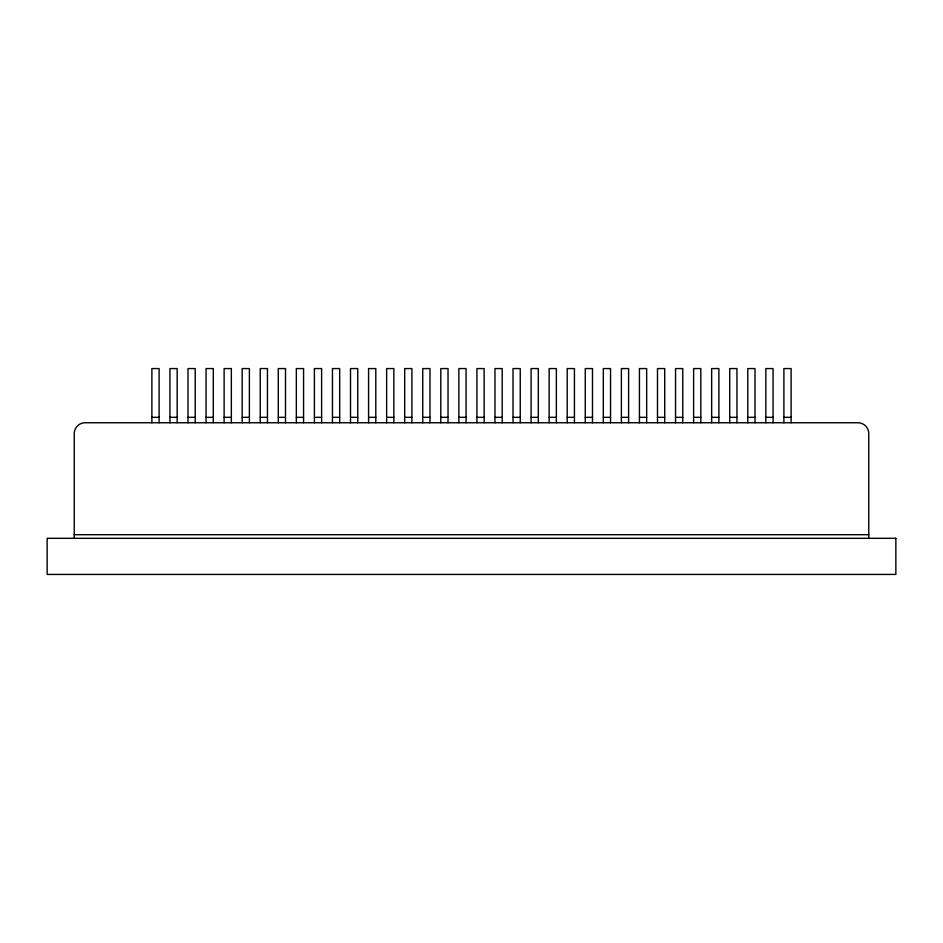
<?xml version="1.0" encoding="UTF-8"?>
<svg xmlns="http://www.w3.org/2000/svg" width="943" height="943" viewBox="0 0 943 943"><rect width="100%" height="100%" fill="white"/><g stroke="black" fill="none" stroke-linecap="round" stroke-linejoin="round"><path stroke-width="1.41" d="M151.882 417.325L159.108 417.325M169.94 417.325L177.166 417.325M187.999 417.325L195.225 417.325M206.057 417.325L213.283 417.325M224.116 417.325L231.341 417.325M242.174 417.325L249.388 417.325M260.233 417.325L267.447 417.325M278.291 417.325L285.505 417.325M296.338 417.325L303.563 417.325M314.396 417.325L321.622 417.325M332.455 417.325L339.68 417.325M350.513 417.325L357.739 417.325M368.572 417.325L375.797 417.325M386.63 417.325L393.856 417.325M404.688 417.325L411.914 417.325M422.747 417.325L429.973 417.325M440.805 417.325L448.031 417.325M458.864 417.325L466.078 417.325M476.922 417.325L484.136 417.325M494.969 417.325L502.195 417.325M513.027 417.325L520.253 417.325M531.086 417.325L538.312 417.325M549.144 417.325L556.37 417.325M567.203 417.325L574.428 417.325M585.261 417.325L592.487 417.325M603.32 417.325L610.545 417.325M621.378 417.325L628.604 417.325M639.437 417.325L646.662 417.325M657.495 417.325L664.709 417.325M675.553 417.325L682.767 417.325M693.612 417.325L700.826 417.325M711.659 417.325L718.884 417.325M729.717 417.325L736.943 417.325M747.775 417.325L755.001 417.325M765.834 417.325L773.06 417.325M783.892 417.325L791.118 417.325M74.238 534.705L868.762 534.705M868.762 538.312L868.762 433.58A10.833 10.833 0 0 0 857.93 422.747L85.07 422.747A10.833 10.833 0 0 0 74.238 433.58L74.238 538.312M791.118 422.747L791.118 368.572L783.892 368.572L783.892 422.747M773.06 422.747L773.06 368.572L765.834 368.572L765.834 422.747M755.001 422.747L755.001 368.572L747.775 368.572L747.775 422.747M736.943 422.747L736.943 368.572L729.717 368.572L729.717 422.747M718.884 422.747L718.884 368.572L711.659 368.572L711.659 422.747M700.826 422.747L700.826 368.572L693.612 368.572L693.612 422.747M682.767 422.747L682.767 368.572L675.553 368.572L675.553 422.747M664.709 422.747L664.709 368.572L657.495 368.572L657.495 422.747M646.662 422.747L646.662 368.572L639.437 368.572L639.437 422.747M628.604 422.747L628.604 368.572L621.378 368.572L621.378 422.747M610.545 422.747L610.545 368.572L603.32 368.572L603.32 422.747M592.487 422.747L592.487 368.572L585.261 368.572L585.261 422.747M574.428 422.747L574.428 368.572L567.203 368.572L567.203 422.747M556.37 422.747L556.37 368.572L549.144 368.572L549.144 422.747M538.312 422.747L538.312 368.572L531.086 368.572L531.086 422.747M520.253 422.747L520.253 368.572L513.027 368.572L513.027 422.747M502.195 422.747L502.195 368.572L494.969 368.572L494.969 422.747M484.136 422.747L484.136 368.572L476.922 368.572L476.922 422.747M466.078 422.747L466.078 368.572L458.864 368.572L458.864 422.747M448.031 422.747L448.031 368.572L440.805 368.572L440.805 422.747M429.973 422.747L429.973 368.572L422.747 368.572L422.747 422.747M411.914 422.747L411.914 368.572L404.688 368.572L404.688 422.747M393.856 422.747L393.856 368.572L386.63 368.572L386.63 422.747M375.797 422.747L375.797 368.572L368.572 368.572L368.572 422.747M357.739 422.747L357.739 368.572L350.513 368.572L350.513 422.747M339.68 422.747L339.68 368.572L332.455 368.572L332.455 422.747M321.622 422.747L321.622 368.572L314.396 368.572L314.396 422.747M303.563 422.747L303.563 368.572L296.338 368.572L296.338 422.747M285.505 422.747L285.505 368.572L278.291 368.572L278.291 422.747M267.447 422.747L267.447 368.572L260.233 368.572L260.233 422.747M249.388 422.747L249.388 368.572L242.174 368.572L242.174 422.747M231.341 422.747L231.341 368.572L224.116 368.572L224.116 422.747M213.283 422.747L213.283 368.572L206.057 368.572L206.057 422.747M195.225 422.747L195.225 368.572L187.999 368.572L187.999 422.747M177.166 422.747L177.166 368.572L169.94 368.572L169.94 422.747M159.108 422.747L159.108 368.572L151.882 368.572L151.882 422.747M895.85 538.312L47.15 538.312L47.15 574.428L895.85 574.428L895.85 538.312"/></g></svg>
